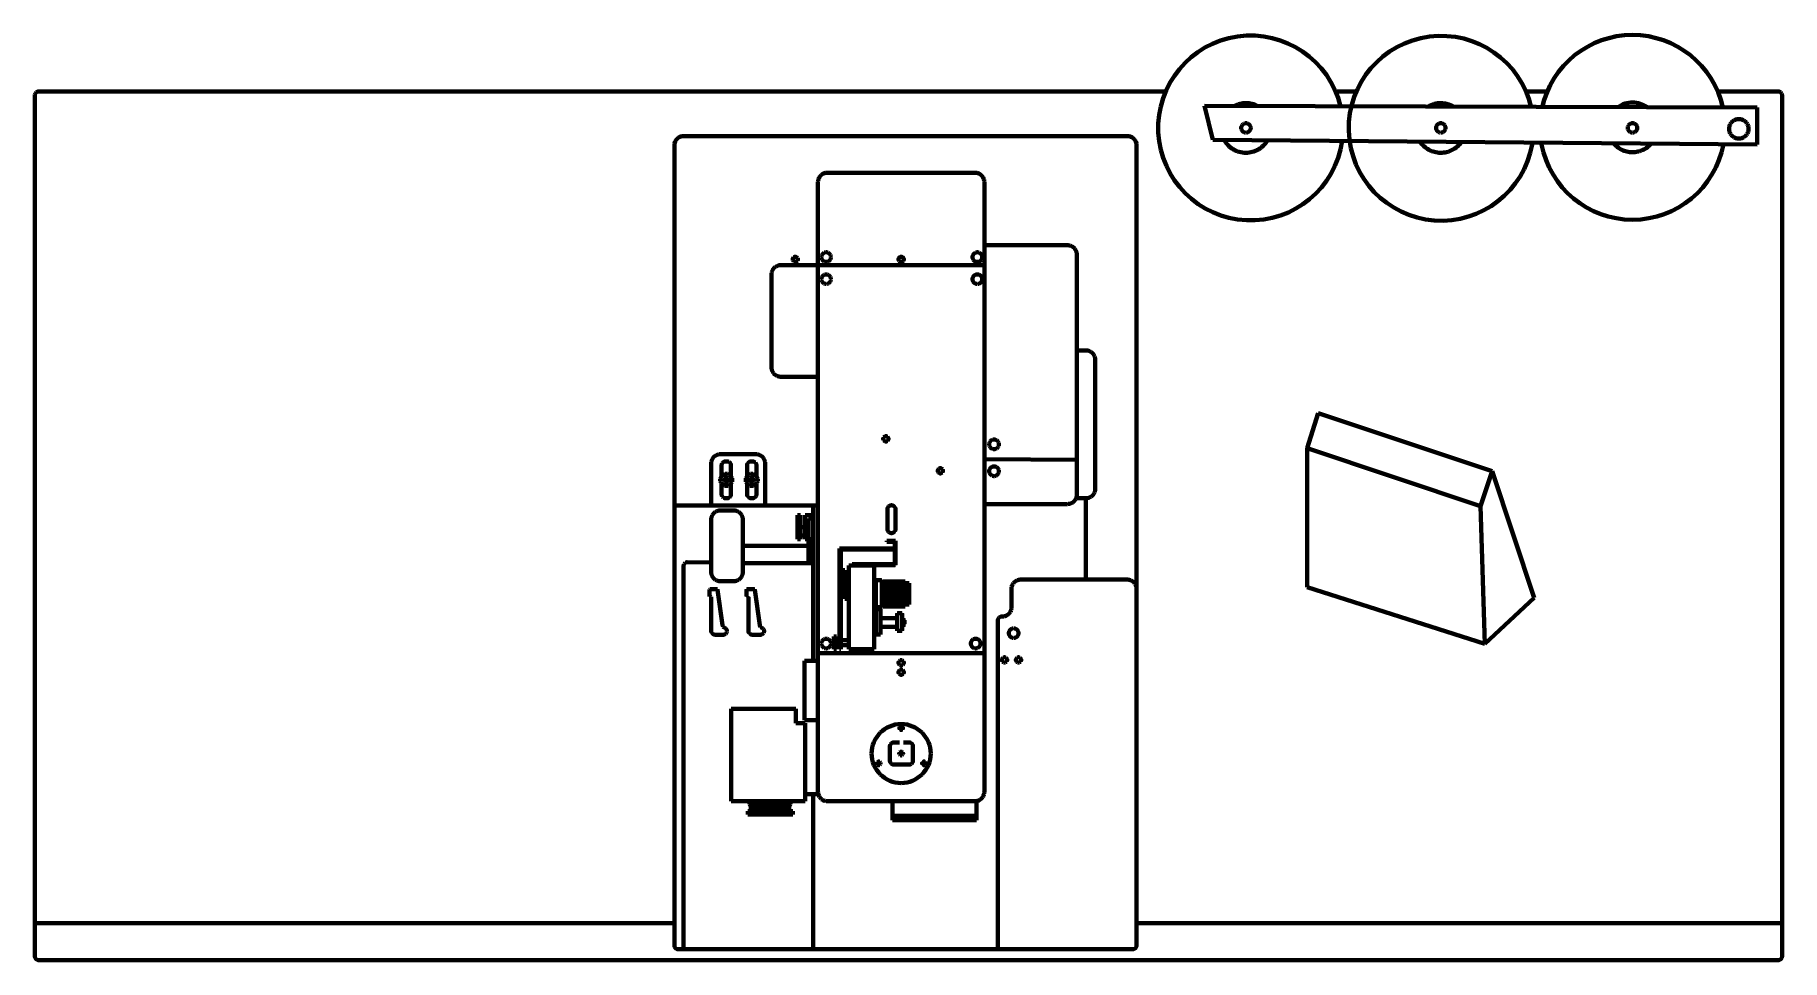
# Model space of a CAD drawing. Header units: inches. Extents: x 487.9 to 535.2, y 1243.5 to 1268.6.
import ezdxf

# ---------------------------------------------------------------- set-up
doc = ezdxf.new("R2010")
doc.units = ezdxf.units.IN
doc.header["$LTSCALE"] = 20
doc.header["$MEASUREMENT"] = 0
doc.linetypes.add('ACAD_ISO02W100', pattern=[15, 12, -3])
doc.layers.add('machines', color=21, linetype='Continuous')

msp = doc.modelspace()

# ---------------------------------------------------------------- linework, layer by layer
at = {"layer": 'machines', "linetype": 'ACAD_ISO02W100', "lineweight": 100}
for p, q in [((487.938, 1266.928), (487.938, 1243.628)), ((518.521, 1267.028), (488.038, 1267.028)), ((523.678, 1267.028), (523.113, 1267.028)), ((528.842, 1267.028), (528.261, 1267.028)), ((535.088, 1267.028), (533.447, 1267.028)), ((535.188, 1243.628), (535.188, 1266.928)), ((505.231, 1265.571), (505.231, 1255.821)), ((517.481, 1265.821), (505.481, 1265.821)), ((517.731, 1253.571), (517.731, 1265.571)), ((509.115, 1264.578), (509.115, 1248.078)), ((513.365, 1264.828), (509.365, 1264.828)), ((513.615, 1248.078), (513.615, 1264.578)), ((513.615, 1262.328), (509.115, 1262.328)), ((522.64, 1258.327), (522.343, 1257.372)), ((522.343, 1257.372), (522.343, 1253.616)), ((513.615, 1257.078), (516.113, 1257.058)), ((527.35, 1256.757), (528.484, 1253.33)), ((516.363, 1256.022), (516.363, 1253.821)), ((509.115, 1255.821), (505.231, 1255.821)), ((505.231, 1255.821), (505.231, 1254.295)), ((508.981, 1255.821), (508.981, 1251.62)), ((527.152, 1252.082), (527.034, 1255.808)), ((527.034, 1255.808), (527.152, 1252.082)), ((505.231, 1254.295), (505.231, 1243.921)), ((505.481, 1254.191), (505.481, 1243.821)), ((505.582, 1254.291), (506.228, 1254.286)), ((507.083, 1254.262), (508.981, 1254.261)), ((509.954, 1254.201), (509.954, 1251.94)), ((510.63, 1254.206), (509.959, 1254.206)), ((510.635, 1251.94), (510.635, 1254.201)), ((510.863, 1253.763), (510.863, 1253.103)), ((511.476, 1253.673), (510.863, 1253.673)), ((511.476, 1253.573), (510.863, 1253.573)), ((511.466, 1253.773), (510.873, 1253.773)), ((511.476, 1253.103), (511.476, 1253.763)), ((514.348, 1253.071), (514.348, 1253.571)), ((517.481, 1253.821), (514.598, 1253.821)), ((517.731, 1243.921), (517.731, 1253.571)), ((522.343, 1253.616), (527.152, 1252.082)), ((511.476, 1253.473), (510.863, 1253.473)), ((511.476, 1253.373), (510.863, 1253.373)), ((511.476, 1253.273), (510.863, 1253.273)), ((511.476, 1253.173), (510.863, 1253.173)), ((510.873, 1253.093), (511.466, 1253.093)), ((527.152, 1252.082), (528.484, 1253.33)), ((513.981, 1243.821), (513.981, 1252.721)), ((514.098, 1252.821), (514.081, 1252.821)), ((509.693, 1252.182), (509.614, 1252.182)), ((509.954, 1252.182), (509.73, 1252.182)), ((509.115, 1251.828), (513.615, 1251.828)), ((509.693, 1252.049), (509.614, 1252.049)), ((509.698, 1251.935), (509.725, 1251.935)), ((509.954, 1252.049), (509.73, 1252.049)), ((509.959, 1251.935), (510.295, 1251.935)), ((509.959, 1251.935), (510.63, 1251.935)), ((508.517, 1250.328), (508.517, 1249.935)), ((508.517, 1249.935), (508.771, 1249.935)), ((509.115, 1248.02), (508.771, 1248.02)), ((508.981, 1248.02), (508.981, 1243.821)), ((509.365, 1247.828), (513.365, 1247.828)), ((511.134, 1247.426), (513.402, 1247.426)), ((487.938, 1244.528), (505.231, 1244.528)), ((517.731, 1244.528), (535.188, 1244.528)), ((505.331, 1243.821), (517.631, 1243.821)), ((488.038, 1243.528), (535.088, 1243.528))]:
    msp.add_line(p, q, dxfattribs=at)
for points in [[(534.514, 1265.594), (519.794, 1265.718), (519.571, 1266.633), (534.514, 1266.594)], [(508.558, 1254.913), (508.645, 1254.913), (508.645, 1255.564), (508.558, 1255.564)], [(508.645, 1255.011), (508.771, 1255.011), (508.771, 1255.239), (508.645, 1255.239)], [(507.083, 1254.735), (508.858, 1254.735), (508.858, 1254.262), (507.083, 1254.262)], [(508.858, 1254.262), (508.944, 1254.262), (508.944, 1254.913), (508.858, 1254.913)], [(510.81, 1252.778), (511.257, 1252.778), (511.257, 1252.542), (510.81, 1252.542)], [(509.115, 1251.62), (508.752, 1251.62), (508.752, 1250.018), (509.115, 1250.018)], [(507.215, 1247.555), (508.435, 1247.555), (508.435, 1247.463), (507.215, 1247.463)], [(507.263, 1247.828), (508.369, 1247.828), (508.369, 1247.744), (507.263, 1247.744)], [(507.263, 1247.744), (508.369, 1247.744), (508.336, 1247.675), (507.3, 1247.675)], [(507.3, 1247.675), (508.336, 1247.675), (508.336, 1247.555), (507.3, 1247.555)], [(511.134, 1247.828), (513.402, 1247.828), (513.402, 1247.315), (511.134, 1247.315)]]:
    msp.add_lwpolyline(points, close=True, dxfattribs=at)
for points in [[(513.615, 1262.866), (515.865, 1262.866, -0.414214), (516.115, 1262.616), (516.115, 1256.116, -0.414214), (515.865, 1255.866), (513.615, 1255.866)], [(509.115, 1262.328), (508.11, 1262.328, 0.414214), (507.86, 1262.078), (507.86, 1259.559, 0.414214), (508.11, 1259.309), (509.115, 1259.309)], [(516.113, 1256.022), (516.363, 1256.022, 0.414214), (516.613, 1256.272), (516.613, 1259.772, 0.414214), (516.363, 1260.022), (516.113, 1260.022)], [(506.228, 1255.821), (507.686, 1255.821), (507.686, 1256.963, 0.414214), (507.436, 1257.213), (506.478, 1257.213, 0.414214), (506.228, 1256.963)], [(506.478, 1255.693), (506.833, 1255.693, -0.414214), (507.083, 1255.443), (507.083, 1254.027, -0.414214), (506.833, 1253.777), (506.478, 1253.777, -0.414214), (506.228, 1254.027), (506.228, 1255.443, -0.414214)], [(511.111, 1255.081), (511.094, 1255.081, -0.414214), (510.994, 1255.181), (510.994, 1255.73, -0.414214), (511.094, 1255.83), (511.111, 1255.83, -0.414214), (511.211, 1255.73), (511.211, 1255.181, -0.414214)], [(510.688, 1253.071), (510.828, 1253.071, 0.414214), (510.838, 1253.081), (510.838, 1253.796, 0.414214), (510.828, 1253.806), (510.688, 1253.806, 0.414214), (510.678, 1253.796), (510.678, 1253.081, 0.414214)], [(511.476, 1253.727), (511.574, 1253.727, -0.414214), (511.584, 1253.717), (511.584, 1253.154, -0.414214), (511.574, 1253.144), (511.476, 1253.144)], [(510.688, 1253.017), (510.8, 1253.017, -0.414214), (510.81, 1253.007), (510.81, 1252.343, -0.414214), (510.8, 1252.333), (510.688, 1252.333, -0.414214), (510.678, 1252.343), (510.678, 1253.007, -0.414214)], [(511.267, 1252.909), (511.378, 1252.909, -0.414214), (511.388, 1252.899), (511.388, 1252.443, -0.414214), (511.378, 1252.433), (511.267, 1252.433, -0.414214), (511.257, 1252.443), (511.257, 1252.899, -0.414214)], [(511.388, 1252.778), (511.414, 1252.778, -0.414214), (511.424, 1252.768), (511.424, 1252.552, -0.414214), (511.414, 1252.542), (511.388, 1252.542)], [(511.424, 1252.619), (511.444, 1252.619, 0.414214), (511.454, 1252.629), (511.454, 1252.713, 0.414214), (511.444, 1252.723), (511.424, 1252.723)], [(509.609, 1251.935), (509.553, 1251.935, -0.414214), (509.548, 1251.94), (509.548, 1252.281, -0.414214), (509.553, 1252.286), (509.609, 1252.286, -0.414214), (509.614, 1252.281), (509.614, 1251.94, -0.414214)]]:
    msp.add_lwpolyline(points, format="xyb", close=True, dxfattribs=at)
for points in [[(522.343, 1257.372), (527.034, 1255.808), (527.35, 1256.757), (522.64, 1258.327)], [(508.858, 1255.564), (508.771, 1255.564), (508.771, 1254.913), (508.858, 1254.913), (508.858, 1255.475)], [(508.771, 1255.475), (508.771, 1255.564), (508.981, 1255.564), (508.981, 1255.475), (508.858, 1255.475)], [(509.698, 1254.664), (509.73, 1254.664)], [(511.191, 1254.872), (511.211, 1254.872)], [(511.216, 1254.867), (511.216, 1254.633), (511.191, 1254.633)], [(511.216, 1254.233), (511.216, 1254.237)], [(508.771, 1249.935), (508.771, 1247.828), (506.771, 1247.828), (506.771, 1250.328), (508.517, 1250.328)]]:
    msp.add_lwpolyline(points, dxfattribs=at)
for points in [[(506.51, 1256.623), (506.51, 1256.917, -0.414214), (506.61, 1257.017), (506.663, 1257.017, -0.414214), (506.763, 1256.917), (506.763, 1256.619)], [(507.198, 1256.621), (507.198, 1256.917, -0.414214), (507.298, 1257.017), (507.351, 1257.017, -0.414214), (507.451, 1256.917), (507.451, 1256.621)], [(506.763, 1256.415), (506.763, 1256.124, -0.414214), (506.663, 1256.024), (506.61, 1256.024, -0.414214), (506.51, 1256.124), (506.51, 1256.411)], [(507.451, 1256.413), (507.451, 1256.124, -0.414214), (507.351, 1256.024), (507.298, 1256.024, -0.414214), (507.198, 1256.124), (507.198, 1256.413)], [(509.693, 1254.633), (509.693, 1254.659, -0.414214), (509.698, 1254.664), (511.191, 1254.664)], [(509.698, 1251.935), (509.698, 1251.935, -0.414214), (509.693, 1251.94), (509.693, 1254.659)], [(511.216, 1254.664), (511.216, 1254.633), (509.735, 1254.633, 0.414214), (509.73, 1254.628), (509.73, 1251.94, -0.414214), (509.725, 1251.935)], [(511.191, 1254.213), (511.196, 1254.213, 0.414214), (511.216, 1254.233), (511.216, 1254.633), (511.191, 1254.633), (511.191, 1254.257, -0.414214), (511.171, 1254.237), (510.042, 1254.237), (510.042, 1254.213), (511.196, 1254.213)], [(511.216, 1254.846), (511.216, 1254.867, 0.414214), (511.211, 1254.872), (510.981, 1254.872, 0.414214), (510.976, 1254.867), (510.976, 1254.851, 0.414214), (510.981, 1254.846), (511.186, 1254.846, -0.414214), (511.191, 1254.841), (511.191, 1254.664)], [(509.797, 1253.684, -0.153238), (509.793, 1253.696), (509.793, 1254.079), (509.843, 1254.079), (509.843, 1253.765, 0.157756), (509.847, 1253.754), (509.89, 1253.695, -0.157756), (509.893, 1253.683), (509.893, 1253.3), (509.843, 1253.3), (509.843, 1253.611, 0.153238), (509.84, 1253.623), (509.797, 1253.684)], [(506.572, 1252.331), (506.328, 1252.331, -0.414214), (506.228, 1252.431), (506.228, 1253.34, 0.414214), (506.208, 1253.36), (506.2, 1253.36, -0.414214), (506.18, 1253.38), (506.18, 1253.543, -0.414214), (506.2, 1253.563), (506.382, 1253.563, -0.374096), (506.402, 1253.546), (506.536, 1252.592)], [(507.576, 1252.331), (507.332, 1252.331, -0.414214), (507.232, 1252.431), (507.232, 1253.34, 0.414214), (507.212, 1253.36), (507.204, 1253.36, -0.414214), (507.184, 1253.38), (507.184, 1253.543, -0.414214), (507.204, 1253.563), (507.387, 1253.563, -0.374096), (507.406, 1253.546), (507.54, 1252.592)], [(511.425, 1249.415), (511.584, 1249.415, -0.414214), (511.684, 1249.315), (511.684, 1248.917, -0.414214), (511.584, 1248.817), (511.162, 1248.817, -0.414214), (511.062, 1248.917), (511.062, 1249.315, -0.414214), (511.162, 1249.415), (511.321, 1249.415)]]:
    msp.add_lwpolyline(points, format="xyb", dxfattribs=at)
for centre, radius in [((520.69, 1266.039), 0.128), ((525.958, 1266.039), 0.128), ((531.144, 1266.039), 0.128), ((534.019, 1266.016), 0.264), ((508.502, 1262.485), 0.0711), ((509.337, 1262.545), 0.131), ((511.365, 1262.485), 0.0711), ((513.425, 1262.545), 0.131), ((509.337, 1261.948), 0.131), ((513.425, 1261.948), 0.131), ((510.952, 1257.629), 0.0711), ((513.877, 1257.48), 0.131), ((513.877, 1256.753), 0.131), ((506.635, 1256.517), 0.164), ((506.635, 1256.517), 0.0666), ((506.635, 1256.517), 0.023), ((507.324, 1256.517), 0.164), ((507.324, 1256.517), 0.0666), ((507.324, 1256.517), 0.023), ((512.425, 1256.764), 0.0711), ((509.337, 1252.091), 0.131), ((513.379, 1252.091), 0.131), ((514.408, 1252.372), 0.131), ((514.16, 1251.648), 0.0711), ((514.539, 1251.648), 0.0711), ((511.365, 1251.572), 0.0711), ((511.365, 1251.315), 0.0711), ((511.365, 1249.116), 0.798), ((511.365, 1249.803), 0.0495), ((510.759, 1248.851), 0.0495), ((511.365, 1249.116), 0.05), ((511.982, 1248.851), 0.0495)]:
    msp.add_circle(centre, radius, dxfattribs=at)
for centre, radius, start, end in [((520.817, 1266.039), 2.5, 13.5126, 351.9418), ((525.969, 1266.03), 2.5, 13.0338, 349.952), ((531.144, 1266.055), 2.5, 12.4324, 167.5676), ((488.038, 1266.928), 0.1, 90, 180), ((535.088, 1266.928), 0.1, 0, 90), ((520.69, 1266.039), 0.672, 61.4151, 118.2857), ((525.958, 1266.039), 0.672, 59.0419, 120.6589), ((531.144, 1266.055), 0.672, 54.3539, 125.347), ((505.481, 1265.571), 0.25, 90, 180), ((517.481, 1265.571), 0.25, 0, 90), ((520.69, 1266.039), 0.672, 208.7799, 330.2519), ((525.958, 1266.039), 0.672, 213.2329, 325.7988), ((531.144, 1266.055), 2.5, 190.6443, 349.3557), ((531.144, 1266.055), 0.672, 219.6735, 319.3583), ((509.365, 1264.578), 0.25, 90, 180), ((513.365, 1264.578), 0.25, 0, 90), ((505.581, 1254.191), 0.1, 89.4929, 180), ((509.959, 1254.201), 0.005, 90, 180), ((510.63, 1254.201), 0.005, 0, 90), ((510.873, 1253.763), 0.01, 90, 180), ((511.466, 1253.763), 0.01, 0, 90), ((514.598, 1253.571), 0.25, 90, 180), ((517.481, 1253.571), 0.25, 0, 90), ((510.873, 1253.103), 0.01, 180, 270), ((511.466, 1253.103), 0.01, 270, 0), ((514.098, 1253.071), 0.25, 270, 0), ((514.081, 1252.721), 0.1, 90, 180), ((506.613, 1252.591), 0.0769, 179.3736, 253.4228), ((506.559, 1252.427), 0.0959, 266.0015, 73.1086), ((507.617, 1252.591), 0.0769, 179.3736, 253.4228), ((507.563, 1252.427), 0.0959, 266.0015, 73.1086), ((509.959, 1251.94), 0.005, 180, 270), ((510.63, 1251.94), 0.005, 270, 0), ((509.365, 1248.078), 0.25, 180, 270), ((513.365, 1248.078), 0.25, 270, 0), ((488.038, 1243.628), 0.1, 180, 270), ((505.331, 1243.921), 0.1, 180, 270), ((517.631, 1243.921), 0.1, 270, 0), ((535.088, 1243.628), 0.1, 270, 0)]:
    msp.add_arc(centre, radius, start, end, dxfattribs=at)

doc.saveas('drawing.dxf')
